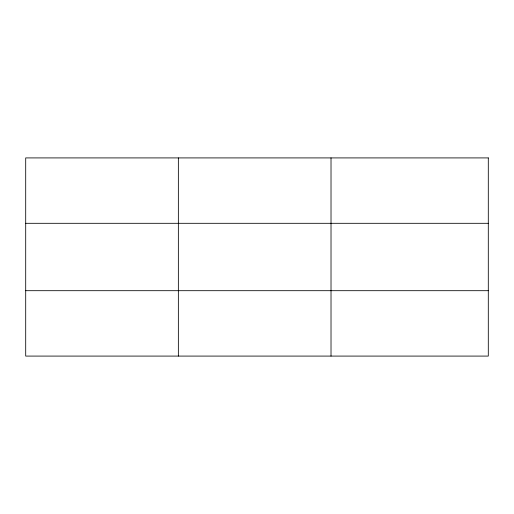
<?xml version="1.0" encoding="UTF-8"?>
<svg xmlns="http://www.w3.org/2000/svg" width="514" height="514" viewBox="0 0 514 514"><rect width="100%" height="100%" fill="white"/><g stroke="black" fill="none" stroke-linecap="round" stroke-linejoin="round"><path stroke-width="0.77" d="M178.358 157.914L178.358 356.086M331.016 157.914L331.016 356.086M25.7 223.307L488.3 223.307M25.7 290.693L488.3 290.693M488.3 157.914L488.3 356.086L25.7 356.086L25.7 157.914L488.3 157.914"/></g></svg>
